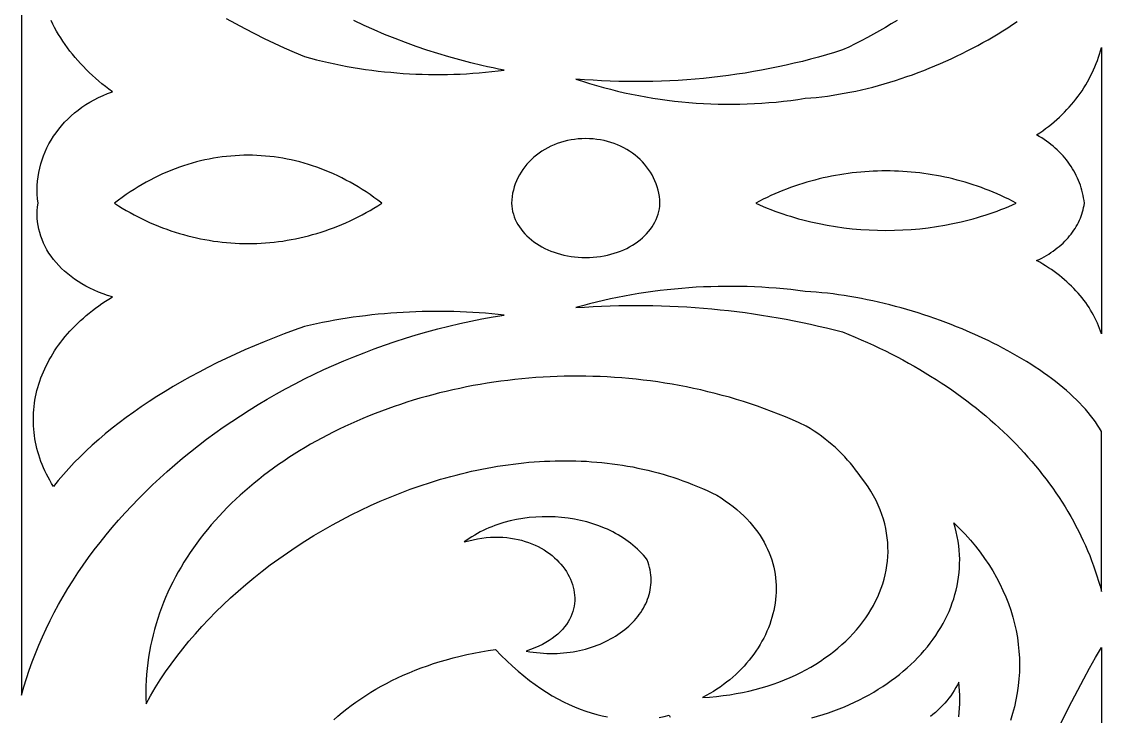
# Model space of a CAD drawing. Extents: x 599 to 929, y 27 to 457.
# Drawn here: x 829.1 to 889.4, y 169.2 to 208 of the extents above; entities that cross this region are included whole.
import ezdxf

# ---------------------------------------------------------------- set-up
doc = ezdxf.new("R2010")
doc.units = 0
doc.layers.add('LAYER_1', color=18, linetype='CONTINUOUS')

msp = doc.modelspace()

# ---------------------------------------------------------------- linework, layer by layer
at = {"layer": 'LAYER_1'}
for points in [[(829.109, 230.496), (829.109, 197.82), (829.109, 170.358), (829.24, 170.829), (829.382, 171.298), (829.536, 171.765), (829.702, 172.231), (829.879, 172.694), (830.067, 173.156), (830.267, 173.615), (830.478, 174.071), (830.699, 174.525), (830.932, 174.976), (831.175, 175.425), (831.429, 175.87), (831.693, 176.313), (831.967, 176.752), (832.252, 177.187), (832.546, 177.619), (832.851, 178.048), (833.165, 178.473), (833.489, 178.893), (833.823, 179.31), (834.166, 179.723), (834.519, 180.131), (834.88, 180.534), (835.251, 180.934), (835.63, 181.328), (836.019, 181.717), (836.415, 182.102), (836.821, 182.481), (837.235, 182.855), (837.657, 183.224), (838.088, 183.587), (838.526, 183.944), (838.972, 184.296), (839.426, 184.642), (839.888, 184.981), (840.358, 185.315), (840.834, 185.642), (841.318, 185.962), (841.809, 186.276), (842.308, 186.583), (842.813, 186.883), (843.325, 187.177), (843.843, 187.463), (844.368, 187.741), (844.9, 188.013), (845.437, 188.277), (845.981, 188.533), (846.531, 188.781), (847.087, 189.021), (847.648, 189.253), (848.216, 189.477), (848.788, 189.693), (849.366, 189.9), (849.95, 190.098), (850.538, 190.288), (851.132, 190.468), (851.73, 190.64), (852.333, 190.802), (852.941, 190.956), (853.553, 191.099), (854.17, 191.233), (854.791, 191.358), (855.416, 191.472), (856.045, 191.577), (855.693, 191.614), (855.341, 191.647), (854.989, 191.677), (854.637, 191.703), (854.284, 191.725), (853.931, 191.744), (853.578, 191.759), (853.225, 191.77), (852.872, 191.777), (852.519, 191.781), (852.166, 191.781), (851.813, 191.778), (851.46, 191.771), (851.108, 191.76), (850.756, 191.745), (850.404, 191.727), (850.053, 191.705), (849.703, 191.68), (849.353, 191.651), (849.004, 191.618), (848.655, 191.582), (848.307, 191.542), (847.96, 191.498), (847.614, 191.451), (847.269, 191.4), (846.925, 191.345), (846.582, 191.287), (846.241, 191.225), (845.9, 191.16), (845.561, 191.091), (845.223, 191.018), (844.887, 190.942), (844.318, 190.738), (843.755, 190.528), (843.199, 190.312), (842.65, 190.091), (842.108, 189.864), (841.572, 189.631), (841.044, 189.394), (840.524, 189.151), (840.012, 188.903), (839.507, 188.65), (839.011, 188.392), (838.524, 188.129), (838.045, 187.861), (837.575, 187.589), (837.114, 187.312), (836.662, 187.031), (836.22, 186.746), (835.788, 186.456), (835.365, 186.162), (834.953, 185.864), (834.552, 185.562), (834.161, 185.257), (833.781, 184.947), (833.412, 184.634), (833.054, 184.317), (832.708, 183.997), (832.373, 183.674), (832.051, 183.347), (831.74, 183.017), (831.442, 182.684), (831.157, 182.348), (830.885, 182.009), (830.779, 182.182), (830.678, 182.355), (830.583, 182.529), (830.493, 182.705), (830.409, 182.88), (830.33, 183.057), (830.256, 183.234), (830.187, 183.412), (830.123, 183.591), (830.065, 183.77), (830.012, 183.949), (829.964, 184.129), (829.922, 184.309), (829.884, 184.489), (829.852, 184.67), (829.824, 184.85), (829.802, 185.031), (829.785, 185.212), (829.773, 185.393), (829.766, 185.574), (829.764, 185.755), (829.767, 185.935), (829.775, 186.115), (829.788, 186.295), (829.805, 186.475), (829.828, 186.654), (829.856, 186.833), (829.889, 187.011), (829.926, 187.188), (829.968, 187.365), (830.016, 187.542), (830.068, 187.717), (830.124, 187.892), (830.186, 188.066), (830.252, 188.238), (830.324, 188.41), (830.4, 188.581), (830.48, 188.751), (830.565, 188.919), (830.655, 189.087), (830.75, 189.253), (830.849, 189.418), (830.953, 189.581), (831.062, 189.743), (831.175, 189.903), (831.293, 190.062), (831.415, 190.22), (831.542, 190.375), (831.673, 190.529), (831.809, 190.681), (831.949, 190.831), (832.094, 190.98), (832.243, 191.126), (832.397, 191.27), (832.555, 191.413), (832.718, 191.553), (832.884, 191.691), (833.056, 191.827), (833.231, 191.96), (833.411, 192.091), (833.595, 192.22), (833.784, 192.346), (833.977, 192.47), (834.174, 192.591), (833.91, 192.673), (833.652, 192.763), (833.402, 192.86), (833.16, 192.965), (832.925, 193.076), (832.698, 193.193), (832.479, 193.317), (832.268, 193.447), (832.066, 193.583), (831.871, 193.725), (831.685, 193.872), (831.508, 194.024), (831.34, 194.182), (831.181, 194.344), (831.031, 194.51), (830.89, 194.681), (830.759, 194.856), (830.637, 195.035), (830.525, 195.218), (830.423, 195.404), (830.331, 195.593), (830.25, 195.785), (830.179, 195.98), (830.118, 196.177), (830.068, 196.377), (830.029, 196.578), (830.001, 196.782), (829.984, 196.987), (829.978, 197.194), (829.984, 197.401), (830.001, 197.61), (830.031, 197.82), (830.001, 198.069), (829.984, 198.317), (829.978, 198.564), (829.984, 198.81), (830.001, 199.054), (830.029, 199.296), (830.068, 199.536), (830.118, 199.773), (830.179, 200.008), (830.25, 200.24), (830.331, 200.469), (830.423, 200.694), (830.525, 200.915), (830.637, 201.132), (830.759, 201.345), (830.89, 201.553), (831.031, 201.756), (831.181, 201.954), (831.34, 202.147), (831.508, 202.334), (831.685, 202.516), (831.871, 202.691), (832.066, 202.859), (832.268, 203.021), (832.479, 203.176), (832.698, 203.323), (832.925, 203.463), (833.16, 203.595), (833.402, 203.719), (833.652, 203.835), (833.91, 203.942), (834.174, 204.04), (833.977, 204.184), (833.784, 204.331), (833.595, 204.481), (833.411, 204.635), (833.231, 204.791), (833.056, 204.949), (832.884, 205.111), (832.718, 205.275), (832.555, 205.442), (832.397, 205.611), (832.243, 205.783), (832.094, 205.957), (831.949, 206.133), (831.809, 206.312), (831.673, 206.493), (831.542, 206.676), (831.415, 206.861), (831.293, 207.048), (831.175, 207.237), (831.062, 207.428), (830.953, 207.621), (830.849, 207.815), (830.75, 208.011)], [(840.524, 208.133), (841.044, 207.844), (841.572, 207.561), (842.108, 207.285), (842.65, 207.015), (843.199, 206.751), (843.755, 206.495), (844.318, 206.245), (844.887, 206.002), (845.223, 205.911), (845.561, 205.825), (845.9, 205.743), (846.241, 205.665), (846.582, 205.591), (846.925, 205.522), (847.269, 205.457), (847.614, 205.397), (847.96, 205.34), (848.307, 205.288), (848.655, 205.241), (849.004, 205.197), (849.353, 205.158), (849.703, 205.124), (850.053, 205.093), (850.404, 205.067), (850.756, 205.046), (851.108, 205.029), (851.46, 205.016), (851.813, 205.007), (852.166, 205.003), (852.519, 205.003), (852.872, 205.008), (853.225, 205.017), (853.578, 205.03), (853.931, 205.048), (854.284, 205.07), (854.637, 205.096), (854.989, 205.127), (855.341, 205.163), (855.693, 205.202), (856.045, 205.246), (855.729, 205.307), (855.415, 205.371), (855.102, 205.437), (854.79, 205.507), (854.169, 205.655), (853.553, 205.815), (852.94, 205.986), (852.333, 206.168), (851.729, 206.361), (851.131, 206.565), (850.538, 206.78), (849.949, 207.006), (849.366, 207.242), (848.787, 207.488), (848.215, 207.745), (847.648, 208.011)], [(877.962, 208.021), (877.637, 207.822), (877.308, 207.627), (876.976, 207.435), (876.641, 207.248), (876.302, 207.064), (875.959, 206.885), (875.613, 206.709), (875.264, 206.537), (874.912, 206.37), (874.468, 206.233), (874.023, 206.101), (873.577, 205.974), (873.128, 205.853), (872.678, 205.737), (872.227, 205.627), (871.773, 205.523), (871.318, 205.424), (870.862, 205.331), (870.404, 205.243), (869.945, 205.161), (869.485, 205.084), (869.023, 205.013), (868.559, 204.947), (868.095, 204.888), (867.629, 204.834), (867.162, 204.785), (866.693, 204.743), (866.224, 204.706), (865.753, 204.674), (865.282, 204.649), (864.809, 204.629), (864.335, 204.615), (863.861, 204.607), (863.385, 204.604), (862.908, 204.608), (862.431, 204.617), (861.953, 204.632), (861.474, 204.653), (860.994, 204.68), (860.513, 204.712), (860.032, 204.751), (860.415, 204.624), (860.8, 204.503), (861.186, 204.387), (861.575, 204.278), (861.965, 204.175), (862.357, 204.078), (862.751, 203.986), (863.146, 203.901), (863.542, 203.822), (863.94, 203.748), (864.339, 203.681), (864.739, 203.62), (865.14, 203.565), (865.542, 203.516), (865.945, 203.473), (866.348, 203.436), (866.752, 203.405), (867.157, 203.38), (867.562, 203.361), (867.968, 203.348), (868.374, 203.342), (868.78, 203.341), (869.186, 203.347), (869.593, 203.359), (869.999, 203.377), (870.405, 203.401), (870.811, 203.431), (871.217, 203.467), (871.622, 203.509), (872.027, 203.558), (872.431, 203.613), (872.834, 203.674), (873.141, 203.697), (873.45, 203.726), (873.761, 203.761), (874.073, 203.801), (874.386, 203.846), (874.701, 203.896), (875.017, 203.952), (875.333, 204.013), (875.65, 204.079), (875.968, 204.149), (876.286, 204.225), (876.604, 204.305), (876.922, 204.39), (877.24, 204.48), (877.557, 204.574), (877.874, 204.672), (878.191, 204.775), (878.507, 204.882), (878.821, 204.993), (879.135, 205.109), (879.447, 205.228), (879.758, 205.351), (880.068, 205.478), (880.375, 205.609), (880.681, 205.744), (880.984, 205.882), (881.285, 206.024), (881.584, 206.169), (881.88, 206.317), (882.174, 206.469), (882.465, 206.624), (882.752, 206.782), (883.036, 206.943), (883.317, 207.107), (883.595, 207.274), (883.868, 207.443), (884.138, 207.616), (884.404, 207.79), (884.665, 207.968)], [(873.201, 169.092), (873.516, 169.183), (873.827, 169.279), (874.132, 169.381), (874.433, 169.488), (874.729, 169.602), (875.021, 169.72), (875.307, 169.844), (875.588, 169.973), (875.864, 170.107), (876.134, 170.246), (876.399, 170.39), (876.658, 170.539), (876.912, 170.692), (877.16, 170.85), (877.402, 171.013), (877.638, 171.18), (877.868, 171.351), (878.092, 171.526), (878.309, 171.706), (878.521, 171.889), (878.725, 172.076), (878.924, 172.267), (879.115, 172.462), (879.3, 172.66), (879.478, 172.861), (879.649, 173.066), (879.813, 173.274), (879.97, 173.486), (880.119, 173.7), (880.261, 173.917), (880.396, 174.137), (880.523, 174.359), (880.642, 174.585), (880.754, 174.812), (880.858, 175.042), (880.954, 175.275), (881.041, 175.509), (881.121, 175.746), (881.192, 175.984), (881.255, 176.225), (881.31, 176.467), (881.355, 176.71), (881.393, 176.956), (881.421, 177.203), (881.441, 177.451), (881.451, 177.7), (881.453, 177.95), (881.445, 178.202), (881.428, 178.454), (881.402, 178.707), (881.366, 178.961), (881.321, 179.216), (881.266, 179.471), (881.201, 179.726), (881.126, 179.982), (881.448, 179.665), (881.755, 179.342), (882.048, 179.014), (882.327, 178.68), (882.591, 178.341), (882.84, 177.997), (883.075, 177.648), (883.295, 177.295), (883.5, 176.938), (883.69, 176.578), (883.866, 176.213), (884.026, 175.845), (884.172, 175.475), (884.302, 175.101), (884.417, 174.725), (884.517, 174.346), (884.602, 173.966), (884.671, 173.584), (884.725, 173.2), (884.763, 172.815), (884.786, 172.429), (884.793, 172.042), (884.784, 171.655), (884.76, 171.268), (884.72, 170.88), (884.664, 170.493), (884.593, 170.107), (884.505, 169.721), (884.401, 169.337), (884.281, 168.953)], [(887.062, 168.71), (887.381, 169.367), (887.708, 170.013), (888.039, 170.647), (888.372, 171.267), (888.706, 171.871), (889.035, 172.458), (889.359, 173.025), (889.36, 153.956)], [(846.525, 168.991), (846.761, 169.198), (847.003, 169.4), (847.252, 169.598), (847.506, 169.792), (847.768, 169.982), (848.035, 170.167), (848.31, 170.348), (848.59, 170.524), (848.877, 170.695), (849.17, 170.861), (849.47, 171.022), (849.776, 171.179), (850.089, 171.33), (850.408, 171.476), (850.734, 171.616), (851.066, 171.751), (851.405, 171.881), (851.75, 172.005), (852.101, 172.123), (852.459, 172.235), (852.824, 172.342), (853.194, 172.442), (853.572, 172.537), (853.956, 172.625), (854.346, 172.706), (854.743, 172.782), (855.147, 172.851), (855.557, 172.913), (855.871, 172.586), (856.186, 172.275), (856.502, 171.98), (856.818, 171.7), (857.134, 171.436), (857.45, 171.187), (857.767, 170.952), (858.083, 170.732), (858.399, 170.526), (858.714, 170.334), (859.029, 170.157), (859.342, 169.993), (859.655, 169.842), (859.967, 169.705), (860.278, 169.58), (860.587, 169.469), (860.895, 169.37), (861.202, 169.283), (861.506, 169.209), (861.808, 169.146)], [(881.412, 169.149), (881.434, 169.391), (881.45, 169.634), (881.458, 169.877), (881.46, 170.121), (881.456, 170.365), (881.444, 170.609), (881.426, 170.854), (881.401, 171.098), (881.323, 170.939), (881.238, 170.783), (881.148, 170.63), (881.052, 170.48), (880.951, 170.334), (880.845, 170.191), (880.733, 170.052), (880.617, 169.915), (880.495, 169.782), (880.369, 169.653), (880.238, 169.527), (880.103, 169.404), (879.963, 169.285), (879.82, 169.17)], [(864.694, 169.126), (864.966, 169.179), (865.234, 169.242), (865.293, 169.133)]]:
    msp.add_lwpolyline(points, dxfattribs=at)
for points in [[(888.414, 197.82), (888.395, 197.966), (888.371, 198.111), (888.343, 198.254), (888.31, 198.397), (888.273, 198.539), (888.232, 198.679), (888.186, 198.818), (888.137, 198.955), (888.083, 199.091), (888.025, 199.225), (887.962, 199.358), (887.896, 199.489), (887.825, 199.618), (887.75, 199.745), (887.672, 199.87), (887.589, 199.993), (887.502, 200.114), (887.412, 200.233), (887.317, 200.35), (887.219, 200.464), (887.117, 200.576), (887.011, 200.685), (886.901, 200.792), (886.787, 200.897), (886.67, 200.998), (886.549, 201.097), (886.424, 201.194), (886.296, 201.287), (886.164, 201.377), (886.029, 201.464), (885.89, 201.549), (885.747, 201.63), (885.918, 201.743), (886.086, 201.86), (886.25, 201.98), (886.411, 202.103), (886.568, 202.229), (886.722, 202.357), (886.872, 202.489), (887.019, 202.623), (887.162, 202.76), (887.301, 202.899), (887.437, 203.041), (887.569, 203.185), (887.697, 203.332), (887.822, 203.481), (887.942, 203.633), (888.059, 203.786), (888.171, 203.942), (888.28, 204.1), (888.385, 204.26), (888.485, 204.422), (888.582, 204.586), (888.674, 204.752), (888.762, 204.92), (888.846, 205.09), (888.926, 205.261), (889.001, 205.434), (889.072, 205.608), (889.139, 205.784), (889.201, 205.961), (889.259, 206.14), (889.312, 206.32), (889.361, 206.502), (889.361, 197.793), (889.361, 190.522), (889.312, 190.674), (889.259, 190.826), (889.201, 190.976), (889.139, 191.125), (889.072, 191.273), (889.001, 191.419), (888.926, 191.565), (888.846, 191.709), (888.762, 191.851), (888.674, 191.992), (888.582, 192.131), (888.485, 192.269), (888.385, 192.406), (888.28, 192.54), (888.171, 192.673), (888.059, 192.804), (887.942, 192.933), (887.822, 193.06), (887.697, 193.186), (887.569, 193.309), (887.437, 193.431), (887.301, 193.55), (887.162, 193.667), (887.019, 193.782), (886.872, 193.895), (886.722, 194.005), (886.568, 194.113), (886.411, 194.219), (886.25, 194.322), (886.086, 194.423), (885.918, 194.521), (885.747, 194.617), (885.89, 194.685), (886.029, 194.756), (886.164, 194.829), (886.296, 194.905), (886.424, 194.983), (886.549, 195.064), (886.67, 195.147), (886.787, 195.233), (886.901, 195.32), (887.011, 195.41), (887.117, 195.502), (887.219, 195.597), (887.317, 195.693), (887.412, 195.791), (887.502, 195.891), (887.589, 195.992), (887.672, 196.096), (887.75, 196.201), (887.825, 196.308), (887.896, 196.416), (887.962, 196.526), (888.025, 196.638), (888.083, 196.751), (888.137, 196.865), (888.186, 196.98), (888.232, 197.097), (888.273, 197.215), (888.31, 197.334), (888.343, 197.454), (888.371, 197.575), (888.395, 197.697)], [(856.446, 197.82), (856.457, 197.661), (856.477, 197.505), (856.508, 197.351), (856.548, 197.201), (856.598, 197.053), (856.657, 196.908), (856.725, 196.766), (856.801, 196.628), (856.886, 196.494), (856.979, 196.363), (857.08, 196.236), (857.188, 196.113), (857.304, 195.995), (857.428, 195.881), (857.558, 195.772), (857.694, 195.667), (857.838, 195.568), (857.987, 195.473), (858.142, 195.384), (858.303, 195.301), (858.47, 195.223), (858.641, 195.151), (858.818, 195.085), (858.999, 195.025), (859.184, 194.972), (859.374, 194.925), (859.568, 194.885), (859.766, 194.852), (859.967, 194.826), (860.171, 194.807), (860.378, 194.796), (860.587, 194.792), (860.797, 194.796), (861.004, 194.807), (861.208, 194.826), (861.409, 194.852), (861.607, 194.885), (861.801, 194.925), (861.99, 194.972), (862.176, 195.025), (862.357, 195.085), (862.534, 195.151), (862.705, 195.223), (862.872, 195.301), (863.033, 195.384), (863.188, 195.473), (863.337, 195.568), (863.481, 195.667), (863.617, 195.772), (863.747, 195.881), (863.871, 195.995), (863.987, 196.113), (864.095, 196.236), (864.196, 196.363), (864.289, 196.494), (864.374, 196.628), (864.45, 196.766), (864.518, 196.908), (864.577, 197.053), (864.627, 197.201), (864.667, 197.351), (864.698, 197.505), (864.718, 197.661), (864.729, 197.82), (864.718, 198.008), (864.698, 198.194), (864.667, 198.376), (864.627, 198.556), (864.577, 198.732), (864.518, 198.904), (864.45, 199.072), (864.374, 199.237), (864.289, 199.397), (864.196, 199.552), (864.095, 199.703), (863.987, 199.849), (863.871, 199.99), (863.747, 200.126), (863.617, 200.256), (863.481, 200.38), (863.337, 200.498), (863.188, 200.611), (863.033, 200.716), (862.872, 200.816), (862.705, 200.908), (862.534, 200.994), (862.357, 201.072), (862.176, 201.143), (861.99, 201.207), (861.801, 201.263), (861.607, 201.31), (861.409, 201.35), (861.208, 201.381), (861.004, 201.403), (860.797, 201.417), (860.587, 201.422), (860.378, 201.417), (860.171, 201.403), (859.967, 201.381), (859.766, 201.35), (859.568, 201.31), (859.374, 201.263), (859.184, 201.207), (858.999, 201.143), (858.818, 201.072), (858.641, 200.994), (858.47, 200.908), (858.303, 200.816), (858.142, 200.716), (857.987, 200.611), (857.838, 200.498), (857.694, 200.38), (857.558, 200.256), (857.428, 200.126), (857.304, 199.99), (857.188, 199.849), (857.08, 199.703), (856.979, 199.552), (856.886, 199.397), (856.801, 199.237), (856.725, 199.072), (856.657, 198.904), (856.598, 198.732), (856.548, 198.556), (856.508, 198.376), (856.477, 198.194), (856.457, 198.008)], [(834.295, 197.82), (834.51, 197.681), (834.728, 197.547), (834.947, 197.417), (835.167, 197.292), (835.389, 197.171), (835.613, 197.055), (835.838, 196.943), (836.064, 196.835), (836.291, 196.732), (836.52, 196.633), (836.749, 196.539), (836.98, 196.449), (837.212, 196.363), (837.445, 196.282), (837.679, 196.205), (837.914, 196.132), (838.149, 196.064), (838.386, 196), (838.623, 195.941), (838.861, 195.886), (839.099, 195.836), (839.338, 195.789), (839.578, 195.748), (839.818, 195.71), (840.058, 195.677), (840.299, 195.649), (840.54, 195.625), (840.781, 195.605), (841.023, 195.59), (841.265, 195.579), (841.507, 195.572), (841.749, 195.57), (841.991, 195.572), (842.232, 195.579), (842.474, 195.59), (842.716, 195.605), (842.957, 195.625), (843.198, 195.649), (843.439, 195.677), (843.68, 195.71), (843.92, 195.748), (844.159, 195.789), (844.398, 195.836), (844.637, 195.886), (844.875, 195.941), (845.112, 196), (845.348, 196.064), (845.584, 196.132), (845.818, 196.205), (846.052, 196.282), (846.285, 196.363), (846.517, 196.449), (846.748, 196.539), (846.978, 196.633), (847.206, 196.732), (847.434, 196.835), (847.66, 196.943), (847.885, 197.055), (848.108, 197.171), (848.33, 197.292), (848.551, 197.417), (848.769, 197.547), (848.987, 197.681), (849.203, 197.82), (848.987, 197.984), (848.769, 198.144), (848.551, 198.298), (848.33, 198.447), (848.108, 198.591), (847.885, 198.729), (847.66, 198.862), (847.434, 198.99), (847.206, 199.113), (846.978, 199.231), (846.748, 199.343), (846.517, 199.45), (846.285, 199.552), (846.052, 199.649), (845.818, 199.741), (845.584, 199.827), (845.348, 199.908), (845.112, 199.984), (844.875, 200.054), (844.637, 200.12), (844.398, 200.18), (844.159, 200.235), (843.92, 200.284), (843.68, 200.329), (843.439, 200.368), (843.198, 200.402), (842.957, 200.431), (842.716, 200.454), (842.474, 200.472), (842.232, 200.485), (841.991, 200.493), (841.749, 200.496), (841.507, 200.493), (841.265, 200.485), (841.023, 200.472), (840.781, 200.454), (840.54, 200.431), (840.299, 200.402), (840.058, 200.368), (839.818, 200.329), (839.578, 200.284), (839.338, 200.235), (839.099, 200.18), (838.861, 200.12), (838.623, 200.054), (838.386, 199.984), (838.149, 199.908), (837.914, 199.827), (837.679, 199.741), (837.445, 199.649), (837.212, 199.552), (836.98, 199.45), (836.749, 199.343), (836.52, 199.231), (836.291, 199.113), (836.064, 198.99), (835.838, 198.862), (835.613, 198.729), (835.389, 198.591), (835.167, 198.447), (834.947, 198.298), (834.728, 198.144), (834.51, 197.984)], [(870.073, 197.82), (870.283, 197.726), (870.496, 197.636), (870.71, 197.549), (870.925, 197.464), (871.141, 197.383), (871.359, 197.304), (871.579, 197.229), (871.799, 197.156), (872.021, 197.087), (872.244, 197.02), (872.468, 196.956), (872.693, 196.896), (873.147, 196.783), (873.604, 196.682), (874.064, 196.593), (874.527, 196.516), (874.992, 196.451), (875.46, 196.398), (875.929, 196.357), (876.399, 196.327), (876.87, 196.309), (877.341, 196.303), (877.813, 196.309), (878.284, 196.327), (878.754, 196.356), (879.223, 196.398), (879.691, 196.451), (880.156, 196.516), (880.619, 196.593), (881.079, 196.682), (881.536, 196.783), (881.763, 196.838), (881.989, 196.895), (882.215, 196.956), (882.439, 197.02), (882.662, 197.087), (882.883, 197.156), (883.104, 197.229), (883.323, 197.304), (883.541, 197.383), (883.758, 197.464), (883.973, 197.549), (884.187, 197.636), (884.399, 197.726), (884.61, 197.82), (884.399, 197.93), (884.187, 198.038), (883.973, 198.142), (883.758, 198.242), (883.541, 198.339), (883.323, 198.433), (883.104, 198.522), (882.883, 198.609), (882.662, 198.691), (882.439, 198.771), (882.215, 198.846), (881.989, 198.919), (881.763, 198.987), (881.536, 199.053), (881.308, 199.114), (881.079, 199.172), (880.85, 199.227), (880.619, 199.278), (880.388, 199.326), (880.156, 199.37), (879.924, 199.41), (879.691, 199.447), (879.457, 199.481), (879.223, 199.511), (878.989, 199.537), (878.754, 199.56), (878.519, 199.579), (878.284, 199.595), (878.048, 199.607), (877.813, 199.616), (877.577, 199.621), (877.341, 199.623), (877.106, 199.621), (876.87, 199.616), (876.634, 199.607), (876.399, 199.595), (876.164, 199.579), (875.929, 199.56), (875.694, 199.537), (875.46, 199.51), (875.226, 199.481), (874.992, 199.447), (874.759, 199.41), (874.527, 199.37), (874.295, 199.326), (874.064, 199.278), (873.833, 199.227), (873.604, 199.172), (873.375, 199.114), (873.147, 199.053), (872.92, 198.987), (872.693, 198.919), (872.468, 198.846), (872.244, 198.771), (872.021, 198.691), (871.799, 198.609), (871.579, 198.522), (871.359, 198.432), (871.141, 198.339), (870.925, 198.242), (870.71, 198.142), (870.496, 198.038), (870.283, 197.93)], [(889.362, 176.157), (889.36, 185.079), (889.257, 185.258), (889.145, 185.437), (889.025, 185.616), (888.897, 185.794), (888.761, 185.971), (888.618, 186.148), (888.467, 186.324), (888.309, 186.499), (888.144, 186.673), (887.972, 186.847), (887.793, 187.019), (887.608, 187.191), (887.416, 187.361), (887.217, 187.53), (887.013, 187.698), (886.802, 187.864), (886.586, 188.029), (886.364, 188.192), (886.136, 188.354), (885.904, 188.515), (885.666, 188.673), (885.423, 188.83), (885.175, 188.985), (884.922, 189.138), (884.665, 189.289), (884.404, 189.439), (884.138, 189.585), (883.868, 189.73), (883.595, 189.873), (883.317, 190.013), (883.036, 190.151), (882.752, 190.286), (882.465, 190.419), (882.174, 190.549), (881.88, 190.677), (881.584, 190.801), (881.285, 190.923), (880.984, 191.043), (880.681, 191.159), (880.375, 191.272), (880.068, 191.382), (879.758, 191.489), (879.447, 191.592), (879.135, 191.693), (878.821, 191.79), (878.507, 191.883), (878.191, 191.973), (877.874, 192.06), (877.557, 192.142), (877.24, 192.221), (876.922, 192.297), (876.604, 192.368), (876.286, 192.435), (875.968, 192.499), (875.65, 192.558), (875.333, 192.614), (875.017, 192.665), (874.701, 192.712), (874.386, 192.754), (874.073, 192.792), (873.761, 192.826), (873.45, 192.855), (873.141, 192.879), (872.834, 192.899), (872.431, 192.95), (872.027, 192.996), (871.622, 193.037), (871.217, 193.072), (870.811, 193.103), (870.405, 193.128), (869.999, 193.148), (869.593, 193.163), (869.186, 193.173), (868.78, 193.178), (868.374, 193.178), (867.968, 193.172), (867.562, 193.161), (867.157, 193.146), (866.752, 193.125), (866.348, 193.099), (865.945, 193.068), (865.542, 193.031), (865.14, 192.99), (864.739, 192.944), (864.339, 192.892), (863.94, 192.836), (863.542, 192.774), (863.146, 192.708), (862.751, 192.636), (862.357, 192.559), (861.965, 192.478), (861.575, 192.391), (861.186, 192.299), (860.8, 192.202), (860.415, 192.1), (860.032, 191.993), (860.513, 192.026), (860.994, 192.053), (861.474, 192.076), (861.953, 192.093), (862.431, 192.106), (862.908, 192.114), (863.385, 192.117), (863.861, 192.115), (864.335, 192.108), (864.809, 192.096), (865.282, 192.079), (865.753, 192.058), (866.224, 192.031), (866.693, 192), (867.162, 191.964), (867.629, 191.924), (868.095, 191.878), (868.559, 191.828), (869.023, 191.773), (869.485, 191.713), (869.945, 191.649), (870.404, 191.58), (870.862, 191.506), (871.318, 191.428), (871.773, 191.344), (872.227, 191.257), (872.678, 191.164), (873.128, 191.067), (873.577, 190.965), (874.023, 190.859), (874.468, 190.748), (874.912, 190.632), (875.264, 190.492), (875.613, 190.347), (875.959, 190.2), (876.302, 190.049), (876.641, 189.895), (876.976, 189.737), (877.308, 189.576), (877.637, 189.412), (877.962, 189.245), (878.283, 189.074), (878.601, 188.901), (878.915, 188.724), (879.225, 188.545), (879.531, 188.362), (879.834, 188.176), (880.133, 187.988), (880.428, 187.796), (880.72, 187.602), (881.007, 187.405), (881.291, 187.205), (881.57, 187.002), (881.846, 186.796), (882.117, 186.588), (882.384, 186.377), (882.648, 186.164), (882.907, 185.948), (883.162, 185.729), (883.413, 185.508), (883.659, 185.284), (883.901, 185.058), (884.139, 184.829), (884.373, 184.598), (884.602, 184.365), (884.827, 184.13), (885.048, 183.892), (885.264, 183.652), (885.475, 183.409), (885.682, 183.165), (885.884, 182.918), (886.082, 182.669), (886.275, 182.418), (886.464, 182.166), (886.648, 181.911), (886.827, 181.654), (887.001, 181.395), (887.17, 181.134), (887.335, 180.872), (887.495, 180.607), (887.65, 180.341), (887.799, 180.073), (887.944, 179.804), (888.084, 179.532), (888.219, 179.259), (888.349, 178.985), (888.474, 178.709), (888.594, 178.431), (888.708, 178.151), (888.817, 177.871), (888.921, 177.589), (889.02, 177.305), (889.113, 177.02), (889.202, 176.734), (889.284, 176.446)], [(867.108, 170.235), (867.494, 170.26), (867.875, 170.293), (868.25, 170.336), (868.62, 170.388), (868.984, 170.448), (869.343, 170.517), (869.695, 170.594), (870.042, 170.679), (870.382, 170.772), (870.716, 170.873), (871.044, 170.981), (871.365, 171.097), (871.679, 171.219), (871.987, 171.349), (872.287, 171.486), (872.581, 171.629), (872.867, 171.778), (873.146, 171.934), (873.418, 172.096), (873.682, 172.264), (873.938, 172.438), (874.186, 172.617), (874.426, 172.801), (874.658, 172.991), (874.882, 173.186), (875.098, 173.385), (875.305, 173.589), (875.503, 173.798), (875.693, 174.01), (875.874, 174.227), (876.045, 174.448), (876.208, 174.673), (876.361, 174.901), (876.504, 175.132), (876.639, 175.367), (876.763, 175.605), (876.878, 175.845), (876.982, 176.088), (877.077, 176.334), (877.161, 176.582), (877.235, 176.832), (877.299, 177.084), (877.352, 177.337), (877.394, 177.593), (877.426, 177.849), (877.446, 178.107), (877.455, 178.366), (877.453, 178.625), (877.44, 178.886), (877.415, 179.147), (877.378, 179.408), (877.33, 179.669), (877.27, 179.93), (877.197, 180.191), (877.113, 180.451), (877.016, 180.711), (876.907, 180.97), (876.785, 181.228), (876.65, 181.485), (876.503, 181.741), (876.343, 181.995), (876.17, 182.247), (875.983, 182.498), (875.783, 182.746), (875.647, 182.936), (875.504, 183.122), (875.355, 183.306), (875.2, 183.486), (875.039, 183.664), (874.871, 183.838), (874.698, 184.009), (874.519, 184.177), (874.334, 184.341), (874.143, 184.501), (873.946, 184.658), (873.745, 184.811), (873.537, 184.961), (873.325, 185.106), (873.107, 185.248), (872.884, 185.385), (872.502, 185.56), (872.118, 185.729), (871.733, 185.892), (871.346, 186.05), (870.958, 186.201), (870.568, 186.346), (870.177, 186.486), (869.785, 186.62), (869.391, 186.747), (868.997, 186.87), (868.601, 186.986), (868.205, 187.097), (867.807, 187.202), (867.409, 187.301), (867.01, 187.395), (866.61, 187.484), (866.21, 187.566), (865.809, 187.644), (865.408, 187.715), (865.007, 187.782), (864.605, 187.843), (864.203, 187.898), (863.801, 187.949), (863.399, 187.994), (862.997, 188.033), (862.595, 188.068), (862.193, 188.097), (861.792, 188.121), (861.391, 188.14), (860.99, 188.154), (860.59, 188.162), (860.19, 188.166), (859.791, 188.165), (859.393, 188.158), (858.995, 188.147), (858.598, 188.131), (858.203, 188.11), (857.808, 188.084), (857.414, 188.053), (857.022, 188.018), (856.631, 187.977), (856.241, 187.932), (855.853, 187.882), (855.466, 187.828), (855.08, 187.769), (854.697, 187.705), (854.315, 187.637), (853.934, 187.564), (853.556, 187.487), (853.18, 187.405), (852.805, 187.319), (852.433, 187.228), (852.063, 187.133), (851.695, 187.034), (851.329, 186.93), (850.966, 186.823), (850.605, 186.71), (850.247, 186.594), (849.892, 186.473), (849.539, 186.349), (849.189, 186.22), (848.842, 186.087), (848.497, 185.95), (848.156, 185.809), (847.818, 185.664), (847.483, 185.515), (847.151, 185.362), (846.823, 185.206), (846.497, 185.045), (846.176, 184.88), (845.858, 184.712), (845.543, 184.54), (845.232, 184.364), (844.925, 184.185), (844.622, 184.002), (844.323, 183.815), (844.028, 183.625), (843.737, 183.431), (843.45, 183.233), (843.167, 183.032), (842.888, 182.828), (842.614, 182.62), (842.344, 182.408), (842.079, 182.194), (841.819, 181.976), (841.563, 181.754), (841.312, 181.53), (841.066, 181.302), (840.824, 181.07), (840.588, 180.836), (840.357, 180.599), (840.13, 180.358), (839.909, 180.114), (839.694, 179.867), (839.484, 179.618), (839.279, 179.365), (839.079, 179.109), (838.886, 178.85), (838.698, 178.589), (838.515, 178.324), (838.339, 178.057), (838.168, 177.787), (838.004, 177.514), (837.845, 177.238), (837.693, 176.96), (837.547, 176.679), (837.407, 176.395), (837.273, 176.109), (837.146, 175.82), (837.026, 175.529), (836.912, 175.235), (836.804, 174.938), (836.704, 174.64), (836.61, 174.338), (836.523, 174.035), (836.443, 173.729), (836.37, 173.42), (836.304, 173.11), (836.246, 172.797), (836.194, 172.482), (836.151, 172.164), (836.114, 171.845), (836.085, 171.523), (836.064, 171.2), (836.05, 170.874), (836.044, 170.546), (836.046, 170.216), (836.055, 169.884), (836.306, 170.333), (836.57, 170.778), (836.849, 171.22), (837.143, 171.658), (837.449, 172.093), (837.769, 172.523), (838.102, 172.95), (838.447, 173.371), (838.805, 173.788), (839.175, 174.199), (839.556, 174.605), (839.949, 175.006), (840.352, 175.4), (840.766, 175.789), (841.191, 176.171), (841.626, 176.546), (842.07, 176.914), (842.524, 177.275), (842.986, 177.629), (843.458, 177.975), (843.938, 178.312), (844.426, 178.642), (844.921, 178.963), (845.424, 179.275), (845.934, 179.578), (846.451, 179.872), (846.975, 180.156), (847.504, 180.43), (848.039, 180.694), (848.58, 180.948), (849.126, 181.191), (849.677, 181.423), (850.232, 181.644), (850.791, 181.854), (851.354, 182.052), (851.921, 182.238), (852.206, 182.326), (852.491, 182.411), (852.777, 182.494), (853.064, 182.573), (853.351, 182.649), (853.639, 182.721), (853.927, 182.791), (854.216, 182.857), (854.506, 182.919), (854.796, 182.979), (855.086, 183.035), (855.377, 183.088), (855.668, 183.137), (855.959, 183.183), (856.25, 183.225), (856.542, 183.263), (856.834, 183.298), (857.126, 183.33), (857.418, 183.358), (857.71, 183.382), (858.002, 183.402), (858.294, 183.419), (858.585, 183.432), (858.877, 183.441), (859.169, 183.446), (859.46, 183.448), (859.751, 183.445), (860.042, 183.438), (860.332, 183.428), (860.622, 183.414), (860.912, 183.395), (861.201, 183.373), (861.489, 183.346), (861.778, 183.315), (862.065, 183.28), (862.352, 183.241), (862.638, 183.197), (862.924, 183.15), (863.208, 183.098), (863.492, 183.041), (863.776, 182.981), (864.058, 182.916), (864.339, 182.846), (864.62, 182.772), (864.899, 182.694), (865.178, 182.611), (865.455, 182.523), (865.731, 182.431), (866.006, 182.334), (866.28, 182.232), (866.553, 182.126), (866.824, 182.015), (867.094, 181.9), (867.363, 181.779), (867.63, 181.654), (867.896, 181.524), (868.142, 181.37), (868.377, 181.212), (868.602, 181.051), (868.817, 180.886), (869.022, 180.719), (869.217, 180.548), (869.402, 180.374), (869.578, 180.198), (869.744, 180.018), (869.9, 179.837), (870.047, 179.653), (870.185, 179.467), (870.314, 179.279), (870.434, 179.088), (870.544, 178.896), (870.646, 178.703), (870.739, 178.508), (870.824, 178.311), (870.9, 178.114), (870.967, 177.915), (871.026, 177.715), (871.077, 177.514), (871.12, 177.313), (871.155, 177.112), (871.181, 176.909), (871.2, 176.707), (871.211, 176.505), (871.215, 176.302), (871.211, 176.1), (871.199, 175.898), (871.18, 175.697), (871.154, 175.496), (871.121, 175.296), (871.081, 175.097), (871.034, 174.899), (870.98, 174.702), (870.919, 174.506), (870.852, 174.312), (870.778, 174.119), (870.697, 173.928), (870.611, 173.739), (870.518, 173.552), (870.419, 173.368), (870.314, 173.185), (870.203, 173.005), (870.086, 172.828), (869.964, 172.653), (869.836, 172.481), (869.703, 172.312), (869.564, 172.146), (869.419, 171.984), (869.27, 171.825), (869.115, 171.669), (868.956, 171.517), (868.792, 171.37), (868.622, 171.226), (868.448, 171.086), (868.27, 170.95), (868.087, 170.819), (867.899, 170.693), (867.708, 170.571), (867.512, 170.454), (867.312, 170.342)], [(857.267, 172.824), (857.461, 172.79), (857.655, 172.76), (857.848, 172.736), (858.041, 172.717), (858.232, 172.703), (858.422, 172.694), (858.611, 172.689), (858.799, 172.69), (858.985, 172.695), (859.17, 172.705), (859.353, 172.719), (859.534, 172.738), (859.714, 172.761), (859.891, 172.788), (860.067, 172.82), (860.24, 172.856), (860.412, 172.896), (860.58, 172.94), (860.747, 172.987), (860.911, 173.039), (861.072, 173.094), (861.23, 173.153), (861.386, 173.216), (861.538, 173.282), (861.688, 173.352), (861.834, 173.425), (861.977, 173.501), (862.117, 173.58), (862.253, 173.663), (862.386, 173.749), (862.515, 173.837), (862.64, 173.929), (862.761, 174.023), (862.878, 174.12), (862.991, 174.22), (863.1, 174.322), (863.205, 174.427), (863.305, 174.534), (863.4, 174.644), (863.491, 174.756), (863.578, 174.87), (863.659, 174.986), (863.735, 175.104), (863.807, 175.224), (863.873, 175.346), (863.934, 175.47), (863.99, 175.596), (864.04, 175.723), (864.085, 175.852), (864.124, 175.982), (864.157, 176.114), (864.185, 176.247), (864.206, 176.381), (864.221, 176.517), (864.231, 176.653), (864.233, 176.791), (864.23, 176.929), (864.22, 177.069), (864.203, 177.209), (864.18, 177.35), (864.15, 177.491), (864.113, 177.633), (864.069, 177.776), (864.018, 177.918), (863.916, 178.045), (863.81, 178.169), (863.7, 178.289), (863.587, 178.406), (863.469, 178.52), (863.347, 178.63), (863.222, 178.737), (863.093, 178.841), (862.961, 178.941), (862.826, 179.037), (862.687, 179.131), (862.545, 179.221), (862.401, 179.307), (862.253, 179.39), (862.103, 179.47), (861.95, 179.546), (861.795, 179.619), (861.637, 179.688), (861.315, 179.816), (860.985, 179.93), (860.647, 180.029), (860.304, 180.115), (859.955, 180.186), (859.601, 180.243), (859.244, 180.285), (858.885, 180.312), (858.523, 180.325), (858.161, 180.323), (857.8, 180.306), (857.439, 180.275), (857.08, 180.228), (856.724, 180.166), (856.372, 180.088), (856.025, 179.996), (855.853, 179.944), (855.683, 179.888), (855.515, 179.828), (855.348, 179.765), (855.183, 179.697), (855.02, 179.625), (854.86, 179.55), (854.701, 179.471), (854.545, 179.387), (854.391, 179.3), (854.24, 179.209), (854.092, 179.114), (853.946, 179.015), (853.804, 178.912), (854.057, 178.982), (854.308, 179.041), (854.555, 179.089), (854.799, 179.127), (855.039, 179.156), (855.275, 179.174), (855.507, 179.183), (855.736, 179.183), (855.96, 179.174), (856.179, 179.157), (856.394, 179.131), (856.605, 179.096), (856.81, 179.054), (857.011, 179.005), (857.206, 178.948), (857.396, 178.884), (857.581, 178.813), (857.76, 178.736), (857.933, 178.653), (858.1, 178.563), (858.261, 178.468), (858.416, 178.368), (858.565, 178.262), (858.707, 178.152), (858.842, 178.037), (858.971, 177.917), (859.092, 177.794), (859.206, 177.667), (859.313, 177.536), (859.413, 177.402), (859.505, 177.264), (859.589, 177.125), (859.665, 176.982), (859.734, 176.838), (859.794, 176.692), (859.845, 176.544), (859.888, 176.394), (859.923, 176.244), (859.948, 176.092), (859.965, 175.94), (859.972, 175.788), (859.97, 175.636), (859.959, 175.484), (859.938, 175.332), (859.907, 175.182), (859.867, 175.032), (859.816, 174.884), (859.755, 174.737), (859.684, 174.592), (859.602, 174.449), (859.51, 174.309), (859.406, 174.171), (859.292, 174.036), (859.167, 173.905), (859.03, 173.777), (858.882, 173.652), (858.722, 173.532), (858.551, 173.416), (858.367, 173.304), (858.172, 173.197), (857.964, 173.096), (857.744, 173), (857.512, 172.909)]]:
    msp.add_lwpolyline(points, close=True, dxfattribs=at)

doc.saveas('drawing.dxf')
